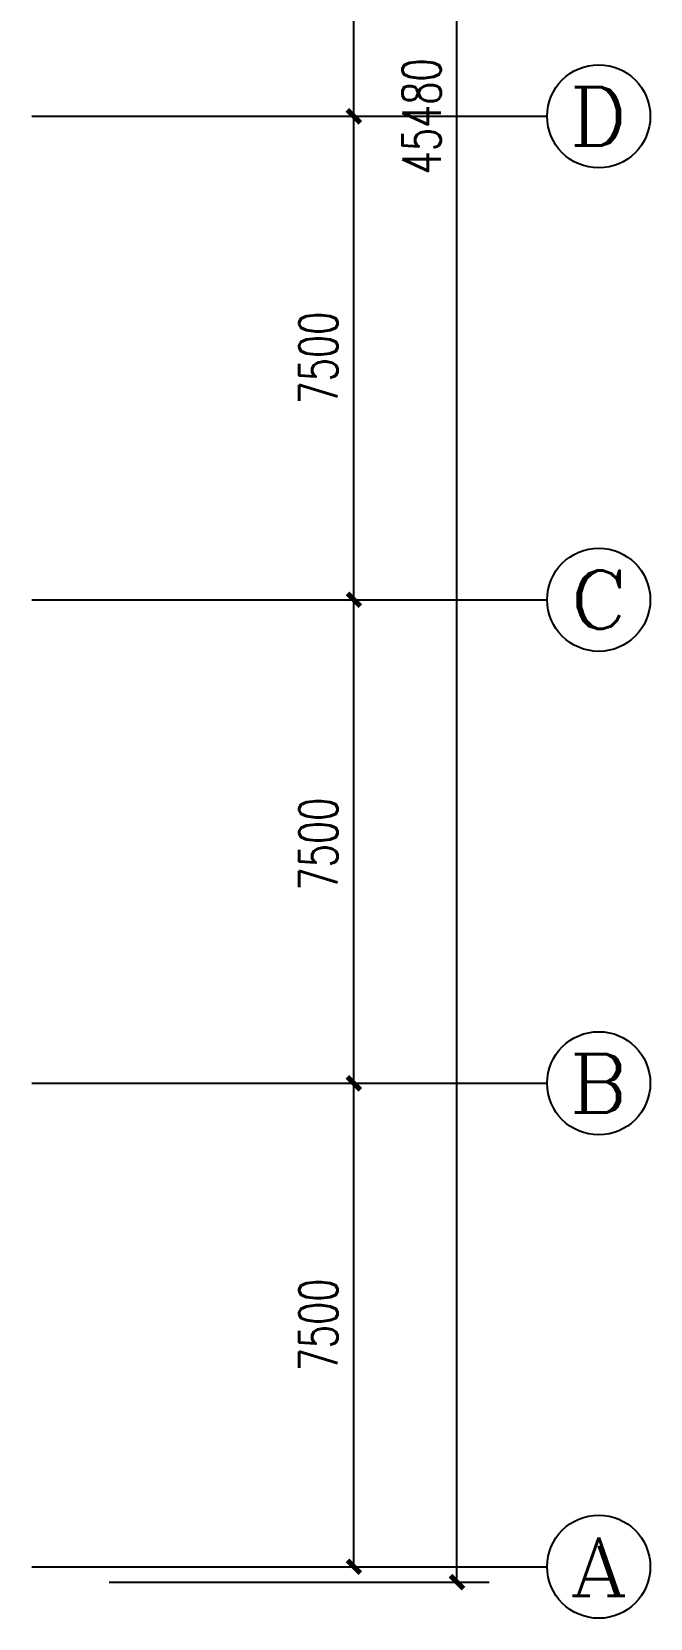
# Model space of a CAD drawing. Extents: x 4995099 to 5303443, y 4627657 to 4889583.
# Drawn here: x 5275159 to 5284759, y 4823280 to 4847892 of the extents above; entities that cross this region are included whole.
import ezdxf
from ezdxf.enums import TextEntityAlignment as Align

# ---------------------------------------------------------------- set-up
doc = ezdxf.new("R2010")
doc.units = 0
doc.header["$LTSCALE"] = 1000
doc.header["$MEASUREMENT"] = 0
doc.layers.get('0').update_dxf_attribs({"color": 4, "linetype": 'CONTINUOUS'})
doc.layers.get('Defpoints').update_dxf_attribs({"linetype": 'CONTINUOUS'})
doc.layers.add('AXIS', color=3, linetype='CONTINUOUS')
doc.layers.add('AXIS_TEXT', color=7, linetype='CONTINUOUS')
doc.styles.add('_TCH_AXIS', font='COMPLEX', dxfattribs={"bigfont": 'GBCBIG'})
doc.styles.add('_TCH_DIM_T3', font='SIMPLEX', dxfattribs={"width": 0.705882, "bigfont": 'GBCBIG'})
doc.styles.add('COMPLEX', font='COMPLEX')
doc.dimstyles.new('_TCH_ARCH&&200', dxfattribs={"dimtxt": 595, "dimasz": 200, "dimexe": 500, "dimexo": 600, "dimgap": 252.5, "dimtad": 1, "dimdec": 0, "dimzin": 0, "dimdsep": 46, "dimtxsty": '_TCH_DIM_T3', "dimblk": 'ARCHTICK', "dimcen": 0.09, "dimclrt": 7, "dimazin": 2, "dimtfac": 1, "dimtdec": 0, "dimtix": 1, "dimtmove": 2, "dimatfit": 3, "dimfxl": 0, "dimtolj": 1, "dimtzin": 0, "dimarcsym": 0})

# ---------------------------------------------------------------- blocks, each defined once
blk = doc.blocks.new('_ArchTick')
at = {"color": 0, "linetype": 'ByBlock', "const_width": 0.4}
blk.add_lwpolyline([(-0.5, -0.5), (0.5, 0.5)], dxfattribs=at)
blk = doc.blocks.new('*D143')
at = {"layer": 'AXIS', "color": 0, "lineweight": -2}
for p, q in [((5275759, 4831580), (5280659, 4831580)), ((5280159, 4824080), (5280159, 4831580)), ((5275759, 4824080), (5280659, 4824080))]:
    blk.add_line(p, q, dxfattribs=at)
at = {"layer": 'Defpoints', "color": 0}
for p in [(5275159, 4831580), (5280159, 4831580), (5275159, 4824080)]:
    blk.add_point(p, dxfattribs=at)
at = {"layer": 'AXIS', "color": 0, "lineweight": -2, "xscale": 200, "yscale": 200, "zscale": 200}
for p, rotation in [((5280159, 4831580), 90), ((5280159, 4824080), 270)]:
    blk.add_blockref('_ArchTick', p, dxfattribs=dict(at, rotation=rotation))
at = {"layer": 'AXIS', "color": 7, "insert": (5279609, 4827830), "char_height": 595, "attachment_point": 5, "rotation": 90, "style": '_TCH_DIM_T3'}
blk.add_mtext('\\A1;7500', dxfattribs=at)
blk = doc.blocks.new('*D144')
at = {"layer": 'AXIS', "color": 0, "lineweight": -2}
for p, q in [((5275759, 4839080), (5280659, 4839080)), ((5280159, 4831580), (5280159, 4839080)), ((5275759, 4831580), (5280659, 4831580))]:
    blk.add_line(p, q, dxfattribs=at)
at = {"layer": 'Defpoints', "color": 0}
for p in [(5275159, 4839080), (5280159, 4839080), (5275159, 4831580)]:
    blk.add_point(p, dxfattribs=at)
at = {"layer": 'AXIS', "color": 0, "lineweight": -2, "xscale": 200, "yscale": 200, "zscale": 200}
for p, rotation in [((5280159, 4839080), 90), ((5280159, 4831580), 270)]:
    blk.add_blockref('_ArchTick', p, dxfattribs=dict(at, rotation=rotation))
at = {"layer": 'AXIS', "color": 7, "insert": (5279609, 4835290), "char_height": 595, "attachment_point": 5, "rotation": 90, "style": '_TCH_DIM_T3'}
blk.add_mtext('\\A1;7500', dxfattribs=at)
blk = doc.blocks.new('*D145')
at = {"layer": 'AXIS', "color": 0, "lineweight": -2}
for p, q in [((5275759, 4846580), (5280659, 4846580)), ((5280159, 4839080), (5280159, 4846580)), ((5275759, 4839080), (5280659, 4839080))]:
    blk.add_line(p, q, dxfattribs=at)
at = {"layer": 'Defpoints', "color": 0}
for p in [(5275159, 4846580), (5280159, 4846580), (5275159, 4839080)]:
    blk.add_point(p, dxfattribs=at)
at = {"layer": 'AXIS', "color": 0, "lineweight": -2, "xscale": 200, "yscale": 200, "zscale": 200}
for p, rotation in [((5280159, 4846580), 90), ((5280159, 4839080), 270)]:
    blk.add_blockref('_ArchTick', p, dxfattribs=dict(at, rotation=rotation))
at = {"layer": 'AXIS', "color": 7, "insert": (5279609, 4842830), "char_height": 595, "attachment_point": 5, "rotation": 90, "style": '_TCH_DIM_T3'}
blk.add_mtext('\\A1;7500', dxfattribs=at)
blk = doc.blocks.new('*D146')
at = {"layer": 'AXIS', "color": 0, "lineweight": -2}
for p, q in [((5275759, 4854080), (5280659, 4854080)), ((5280159, 4846580), (5280159, 4854080)), ((5275759, 4846580), (5280659, 4846580))]:
    blk.add_line(p, q, dxfattribs=at)
at = {"layer": 'Defpoints', "color": 0}
for p in [(5275159, 4854080), (5280159, 4854080), (5275159, 4846580)]:
    blk.add_point(p, dxfattribs=at)
at = {"layer": 'AXIS', "color": 0, "lineweight": -2, "xscale": 200, "yscale": 200, "zscale": 200}
for p, rotation in [((5280159, 4854080), 90), ((5280159, 4846580), 270)]:
    blk.add_blockref('_ArchTick', p, dxfattribs=dict(at, rotation=rotation))
at = {"layer": 'AXIS', "color": 7, "insert": (5279609, 4850330), "char_height": 595, "attachment_point": 5, "rotation": 90, "style": '_TCH_DIM_T3'}
blk.add_mtext('\\A1;7500', dxfattribs=at)
blk = doc.blocks.new('*D149')
at = {"layer": 'AXIS', "color": 0, "lineweight": -2}
for p, q in [((5276359, 4869320), (5282259, 4869320)), ((5281759, 4823840), (5281759, 4869320)), ((5276359, 4823840), (5282259, 4823840))]:
    blk.add_line(p, q, dxfattribs=at)
at = {"layer": 'Defpoints', "color": 0}
for p in [(5275759, 4869320), (5281759, 4869320), (5275759, 4823840)]:
    blk.add_point(p, dxfattribs=at)
at = {"layer": 'AXIS', "color": 0, "lineweight": -2, "xscale": 200, "yscale": 200, "zscale": 200}
for p, rotation in [((5281759, 4869320), 90), ((5281759, 4823840), 270)]:
    blk.add_blockref('_ArchTick', p, dxfattribs=dict(at, rotation=rotation))
at = {"layer": 'AXIS', "color": 7, "insert": (5281209, 4846580), "char_height": 595, "attachment_point": 5, "rotation": 90, "style": '_TCH_DIM_T3'}
blk.add_mtext('\\A1;45480', dxfattribs=at)
blk = doc.blocks.new('_AXISO')
blk.add_circle((0, 0), 0.5)
at = {"layer": 'AXIS_TEXT', "style": 'COMPLEX', "width": 1.041667}
blk.add_attdef('A', text='', height=0.56, dxfattribs=at).set_placement((-0.25, -0.28), (0.25, -0.28), align=Align.FIT)

msp = doc.modelspace()

# ---------------------------------------------------------------- linework, layer by layer
at = {"layer": 'AXIS'}
for p, q in [((5275159.2, 4846580), (5283159.2, 4846580)), ((5275159.2, 4839080), (5283159.2, 4839080)), ((5275159.2, 4831580), (5283159.2, 4831580)), ((5275159.2, 4824080), (5283159.2, 4824080))]:
    msp.add_line(p, q, dxfattribs=at)

# ---------------------------------------------------------------- block references
ref = msp.add_blockref('_AXISO', (5283959.2, 4846580), dxfattribs=dict(at, xscale=1600, yscale=1600, zscale=1600))
ref.add_attrib('A', 'D', dxfattribs={"layer": 'AXIS_TEXT', "height": 905.1, "style": '_TCH_AXIS', "width": 1.235294}).set_placement((5283506.6, 4846127.5), (5284411.7, 4846127.5), align=Align.FIT)
ref = msp.add_blockref('_AXISO', (5283959.2, 4839080), dxfattribs=dict(at, xscale=1600, yscale=1600, zscale=1600))
ref.add_attrib('A', 'C', dxfattribs={"layer": 'AXIS_TEXT', "height": 905.1, "style": '_TCH_AXIS', "width": 1.4}).set_placement((5283506.6, 4838627.5), (5284411.7, 4838627.5), align=Align.FIT)
ref = msp.add_blockref('_AXISO', (5283959.2, 4831580), dxfattribs=dict(at, xscale=1600, yscale=1600, zscale=1600))
ref.add_attrib('A', 'B', dxfattribs={"layer": 'AXIS_TEXT', "height": 905.1, "style": '_TCH_AXIS', "width": 1.235294}).set_placement((5283506.6, 4831127.5), (5284411.7, 4831127.5), align=Align.FIT)
ref = msp.add_blockref('_AXISO', (5283959.2, 4824080), dxfattribs=dict(at, xscale=1600, yscale=1600, zscale=1600))
ref.add_attrib('A', 'A', dxfattribs={"layer": 'AXIS_TEXT', "height": 905.1, "style": '_TCH_AXIS', "width": 1.166667}).set_placement((5283506.6, 4823627.5), (5284411.7, 4823627.5), align=Align.FIT)

# ---------------------------------------------------------------- dimensions: what is measured, and where the dimension line sits
for p1, p2, distance, picture, middle in [((5275759.2, 4823840), (5275759.2, 4869320), -6000, '*D149', (5281209.2, 4846580)), ((5275159.2, 4846580), (5275159.2, 4854080), -5000, '*D146', (5279609.2, 4850330)), ((5275159.2, 4839080), (5275159.2, 4846580), -5000, '*D145', (5279609.2, 4842830)), ((5275159.2, 4824080), (5275159.2, 4831580), -5000, '*D143', (5279609.2, 4827830))]:
    dim = msp.add_aligned_dim(p1=p1, p2=p2, distance=distance, dimstyle='_TCH_ARCH&&200', dxfattribs=at)
    dim.commit()
    dim.dimension.update_dxf_attribs({"geometry": picture, "text_midpoint": middle})
dim = msp.add_linear_dim(base=(5280159.2, 4839080), p1=(5275159.2, 4831580), p2=(5275159.2, 4839080), angle=90, dimstyle='_TCH_ARCH&&200', dxfattribs=at)
dim.commit()
dim.dimension.update_dxf_attribs({"geometry": '*D144', "text_midpoint": (5279609.2, 4835290), "dimtype": 129})

doc.saveas('drawing.dxf')
